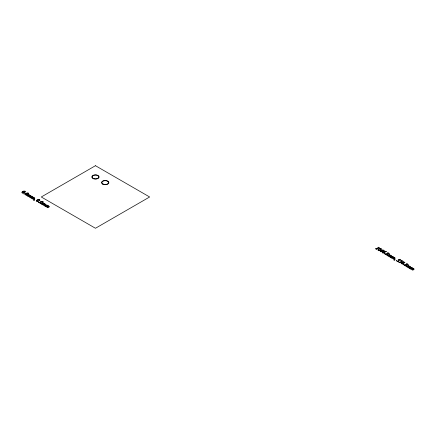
<?xml version="1.0" encoding="UTF-8"?>
<svg xmlns="http://www.w3.org/2000/svg" width="436" height="436" viewBox="0 0 436 436"><rect width="100%" height="100%" fill="white"/><g stroke="black" fill="none" stroke-linecap="round" stroke-linejoin="round"><path stroke-width="0.65" d="M22.291 192.26L22.258 192.875L23.037 192.925L24.923 191.895L25.005 191.268L23.904 191.322L22.291 192.26M25.593 194.167L25.561 194.783L26.34 194.832L28.226 193.797L28.307 193.175L27.206 193.23L25.593 194.167M36.847 200.664L36.815 201.279L37.6 201.328L39.48 200.298L39.562 199.672L38.466 199.732L36.847 200.664M40.15 202.571L40.117 203.187L40.902 203.236L42.783 202.206L42.864 201.579L41.769 201.639L40.15 202.571M378.301 249.632L378.268 250.242L379.048 250.297L380.933 249.261L381.015 248.64L379.914 248.694L378.301 249.632M396.471 260.575L396.744 261.06L397.921 261.371L399.054 261.104L399.485 260.494L398.902 259.72L399.458 259.605C400.433 260.575 401.856 259.921 399.774 259.387L398.21 259.731L398.749 260.232L398.542 261.033L397.169 261.115L396.471 260.575M398.673 261.845L398.945 262.33L400.123 262.641L401.256 262.379L401.687 261.764L401.104 260.99L401.66 260.875C402.619 261.84 404.068 261.208 401.976 260.657L400.45 260.99L400.951 261.502L400.744 262.309L399.371 262.385L398.673 261.845M379.189 247.457L376.573 248.983L376.666 249.408L375.451 248.711L375.925 248.825C378.671 248.509 377.418 246.547 379.189 247.457M30.258 195.437L31.397 196.244C30.798 197.432 28.961 197.454 29.457 196.968L30.94 196.124L30.803 195.84L30.068 195.72L28.869 196.783L27.882 196.216L29.316 195.753L29.637 195.17L28.896 195.039L27.681 196.096L26.7 195.53L27.037 195.595C27.637 195.137 29.392 193.96 29.027 194.947L30.258 195.437M33.681 197.41L34.826 198.222C34.226 199.41 32.389 199.432 32.88 198.941L34.368 198.102L34.231 197.819L33.496 197.699L32.297 198.762L31.31 198.189L32.744 197.731L33.065 197.148L32.324 197.018L31.103 198.075L30.128 197.508L30.46 197.573C31.032 197.116 32.842 195.944 32.455 196.925L33.681 197.41M44.815 203.841L45.954 204.648C45.355 205.836 43.518 205.857 44.014 205.372L45.502 204.528L45.366 204.25L44.625 204.13L43.431 205.187L42.445 204.62L43.873 204.157L44.2 203.574L43.453 203.449L42.238 204.5L41.262 203.939L41.594 203.999C42.199 203.541 43.949 202.369 43.584 203.35L44.815 203.841M48.243 205.819L49.382 206.626C48.783 207.814 46.946 207.836 47.442 207.351L48.925 206.506L48.788 206.228L48.053 206.108L46.854 207.165L45.867 206.599L47.301 206.135L47.622 205.552L46.881 205.421L45.666 206.479L44.685 205.912L45.022 205.977C45.606 205.525 47.377 204.364 47.012 205.329L48.243 205.819M390.672 255.349L391.811 256.155C391.212 257.344 389.375 257.365 389.871 256.88L391.354 256.036L391.223 255.758L390.482 255.632L389.283 256.695L388.296 256.128L389.73 255.665L390.051 255.082L389.31 254.951L388.095 256.008L387.113 255.442L387.451 255.507C388.051 255.049 389.806 253.872 389.441 254.858L390.672 255.349M394.095 257.327L395.239 258.134C394.64 259.322 392.803 259.344 393.294 258.859L394.782 258.014L394.645 257.731L393.91 257.611L392.765 258.641L391.724 258.107L393.158 257.643L393.479 257.06L392.738 256.929L391.517 257.987L390.542 257.42L390.874 257.485C391.479 257.027 393.228 255.85 392.869 256.837L394.095 257.327M409.633 266.292L410.772 267.105C410.172 268.293 408.336 268.314 408.832 267.824L410.32 266.985L410.183 266.701L409.448 266.581L408.249 267.644L407.262 267.072L408.69 266.614L409.017 266.031L408.276 265.9L407.055 266.957L406.08 266.391L406.412 266.456C407.017 265.998 408.766 264.821 408.407 265.807L409.633 266.292M413.061 268.271L414.2 269.083C413.601 270.266 411.764 270.287 412.26 269.802L413.742 268.963L413.606 268.68L412.87 268.56L411.671 269.622L410.685 269.05L412.118 268.592L412.44 268.009L411.698 267.878L410.483 268.936L409.502 268.369L409.84 268.434C410.44 267.976 412.194 266.799 411.829 267.786L413.061 268.271M34.346 199.971L33.436 200.146L34.608 200.042L34.657 199.606L34.139 199.601L34.346 199.971M394.76 259.883L393.85 260.058L395.021 259.954L395.071 259.524L394.558 259.513L394.76 259.883M385.735 253.883L385.473 254.324L386.716 255.027L387.468 254.858L387.735 253.921L389.048 253.85L389.277 253.485L388.105 252.82L387.386 252.962L387.113 253.747L385.735 253.883M401.398 262.924L401.136 263.366L402.373 264.063L403.131 263.9L403.393 262.963L404.706 262.892L404.935 262.526L403.763 261.862L403.044 262.003L402.771 262.788L401.398 262.924M404.701 264.832L404.439 265.273L405.676 265.971L406.434 265.807L406.695 264.865L408.009 264.799L408.238 264.429L407.066 263.769L406.347 263.911L406.074 264.696L404.701 264.832M24.585 193.884L23.893 193.884L24.585 193.884M39.142 202.293L38.45 202.293L39.142 202.293M384.999 253.801L384.307 253.796L384.999 253.801M403.959 264.745L403.267 264.745L403.959 264.745M387.844 253.076L387.691 253.796L388.967 253.392L387.844 253.076M403.502 262.112L403.355 262.837L404.624 262.434L403.502 262.112M406.804 264.02L406.657 264.745L407.927 264.341L406.804 264.02M387.25 254.444L386.536 254.864L385.811 254.406L387.141 253.872L387.25 254.444M402.908 263.486L402.194 263.905L401.469 263.448L402.799 262.913L402.908 263.486M406.216 265.393L405.496 265.813L404.772 265.355L406.101 264.821L406.216 265.393M382.819 251.054L381.413 251.839L380.443 251.643L380.105 251.043L380.737 250.319L382.645 249.915L384.307 250.346L381.713 250.362L382.819 251.054M385.021 252.324L383.615 253.114L382.645 252.918L382.307 252.313L382.939 251.588L384.846 251.185L386.509 251.621L383.92 251.632L385.021 252.324M22.623 191.491L21.8 192.303L22.111 192.93L23.697 193.023L25.381 191.949L25.13 191.208L23.773 191.055L22.623 191.491M25.926 193.399L25.103 194.211L25.413 194.838L26.999 194.93L28.683 193.857L28.433 193.115L27.076 192.957L25.926 193.399M37.18 199.895L36.357 200.707L36.673 201.334L38.254 201.427L39.938 200.358L39.692 199.612L38.335 199.459L37.18 199.895M40.483 201.803L39.66 202.615L39.976 203.241L41.556 203.334L43.24 202.26L42.995 201.519L41.638 201.367L40.483 201.803M378.633 248.863L377.81 249.675L378.121 250.297L379.707 250.389L381.391 249.321L381.14 248.58L379.783 248.422L378.633 248.863M380.999 250.635L380.465 251.12L380.601 251.583L382.236 251.103L382.094 250.591L380.999 250.635M383.2 251.91L382.666 252.39L382.803 252.858L384.438 252.373L384.296 251.861L383.2 251.91M95.462 165.702L41.278 196.985L95.462 228.268L149.646 196.985L95.462 165.702M93.604 178.793A3.679 2.126 0 0 0 99.141 176.972A3.679 2.126 0 0 0 93.642 175.119A3.679 2.126 0 0 0 93.604 178.793M102.918 184.254A3.679 2.126 0 0 0 108.853 182.913A3.679 2.126 0 0 0 103.877 180.613A3.679 2.126 0 0 0 102.918 184.254M93.8 178.602A3.292 1.902 0 0 0 98.754 176.972A3.292 1.902 0 0 0 93.833 175.31A3.292 1.902 0 0 0 93.8 178.602M103.158 184.079A3.292 1.902 0 0 0 108.471 182.88A3.292 1.902 0 0 0 104.019 180.826A3.292 1.902 0 0 0 103.158 184.079"/></g></svg>
